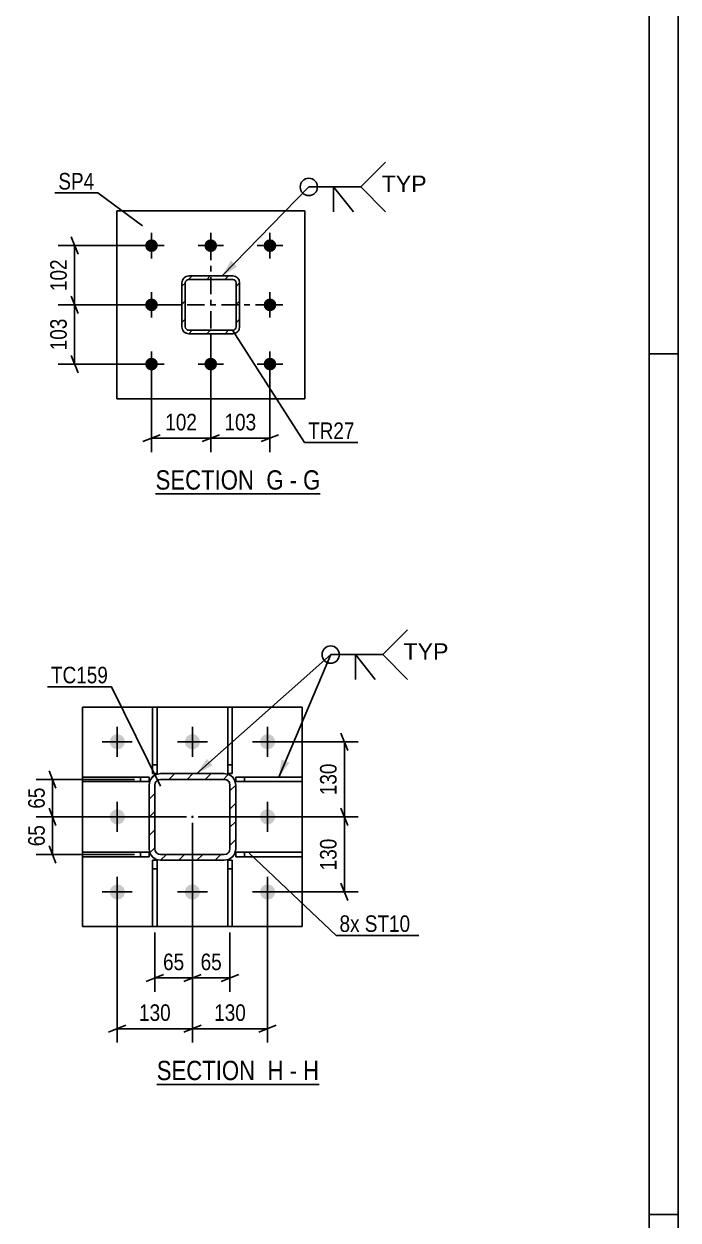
# Model space of a CAD drawing. Header units: millimetres. Extents: x -815 to 374, y -743 to 98.
# Drawn here: x 261.3 to 374.5, y -296.8 to -89.8 of the extents above; entities that cross this region are included whole.
import ezdxf

# ---------------------------------------------------------------- set-up
doc = ezdxf.new("R2010")
doc.units = ezdxf.units.MM
doc.linetypes.add('DXK_LINE_DOT2', pattern=[3.9198, 1.9599, -1.9599])
doc.linetypes.add('DXK_LINE_DOT3', pattern=[5.9187, 2.979, -0.9799, 0.9799, -0.9799])
doc.styles.add('Arial', font='ARIAL.TTF', dxfattribs={"height": 0.2})
doc.styles.add('Arial Narrow', font='ARIALN.TTF', dxfattribs={"height": 0.2})

# ---------------------------------------------------------------- blocks, each defined once
blk = doc.blocks.new('Unknown-232933173-18 - 11587')
at = {"color": 6, "linetype": 'Continuous'}
blk.add_line((284.07, -171.12), (312.57, -171.12), dxfattribs=at)
at = {"color": 0, "linetype": 'Continuous'}
for points in [[(302.18, -170.37), (302.18, -166.87), (284.07, -166.87), (284.07, -170.37)], [(306.21, -170.37), (306.21, -166.87), (303.23, -166.87), (303.23, -170.37)], [(308.54, -170.37), (308.54, -166.87), (307.26, -166.87), (307.26, -170.37)], [(312.57, -170.37), (312.57, -166.87), (309.59, -166.87), (309.59, -170.37)]]:
    blk.add_wipeout(points, dxfattribs=at)
at = {"color": 7, "linetype": 'Continuous', "style": 'Arial Narrow'}
for s, p in [('SECTION ', (284.07, -170.37)), ('G', (303.23, -170.37)), ('G', (309.59, -170.37)), ('-', (307.26, -170.37))]:
    blk.add_text(s, height=3.34, dxfattribs=at).set_placement(p)
blk = doc.blocks.new('Unknown-232933173-1133')
at = {"color": 5, "linetype": 'Continuous'}
for p, q in [((374.47, -742.85), (374.47, 98.15)), ((369.47, -737.85), (369.47, 93.15)), ((374.47, -146.85), (369.47, -146.85)), ((374.47, -295.85), (369.47, -295.85))]:
    blk.add_line(p, q, dxfattribs=at)
blk = doc.blocks.new('Unknown-232933173-19 - 11940')
at = {"color": 6, "linetype": 'Continuous'}
blk.add_line((284.27, -273.33), (312.34, -273.33), dxfattribs=at)
at = {"color": 0, "linetype": 'Continuous'}
for points in [[(302.38, -272.58), (302.38, -269.08), (284.27, -269.08), (284.27, -272.58)], [(306.2, -272.58), (306.2, -269.08), (303.43, -269.08), (303.43, -272.58)], [(308.53, -272.58), (308.53, -269.08), (307.25, -269.08), (307.25, -272.58)], [(312.34, -272.58), (312.34, -269.08), (309.58, -269.08), (309.58, -272.58)]]:
    blk.add_wipeout(points, dxfattribs=at)
at = {"color": 7, "linetype": 'Continuous', "style": 'Arial Narrow'}
for s, p in [('SECTION ', (284.27, -272.58)), ('H', (303.43, -272.58)), ('-', (307.25, -272.58)), ('H', (309.58, -272.58))]:
    blk.add_text(s, height=3.34, dxfattribs=at).set_placement(p)
blk = doc.blocks.new('Bolt-232933173-11848 - 11587')
at = {"linetype": 'Continuous'}
for points in [[(282.26, -128.15, -1), (284.46, -128.15, -1)], [(292.51, -128.15, -1), (294.71, -128.15, -1)], [(302.76, -128.15, -1), (304.96, -128.15, -1)], [(282.26, -138.4, -1), (284.46, -138.4, -1)], [(302.76, -138.4, -1), (304.96, -138.4, -1)], [(282.26, -148.65, -1), (284.46, -148.65, -1)], [(292.51, -148.65, -1), (294.71, -148.65, -1)], [(302.76, -148.65, -1), (304.96, -148.65, -1)]]:
    blk.add_hatch(color=1, dxfattribs=at).paths.add_polyline_path(points)
at = {"color": 1, "linetype": 'Continuous'}
for p, q in [((283.36, -130.35), (283.36, -125.95)), ((293.61, -130.35), (293.61, -125.95)), ((303.86, -130.35), (303.86, -125.95)), ((285.56, -128.15), (281.16, -128.15)), ((295.81, -128.15), (291.41, -128.15)), ((306.06, -128.15), (301.66, -128.15)), ((283.36, -140.6), (283.36, -136.2)), ((303.86, -140.6), (303.86, -136.2)), ((285.56, -138.4), (281.16, -138.4)), ((306.06, -138.4), (301.66, -138.4)), ((283.36, -150.85), (283.36, -146.45)), ((293.61, -150.85), (293.61, -146.45)), ((303.86, -150.85), (303.86, -146.45)), ((285.56, -148.65), (281.16, -148.65)), ((295.81, -148.65), (291.41, -148.65)), ((306.06, -148.65), (301.66, -148.65))]:
    blk.add_line(p, q, dxfattribs=at)
blk = doc.blocks.new('Part-232933173-11657 - 11587')
at = {"color": 2, "linetype": 'Continuous'}
for p, q in [((277.36, -154.65), (277.36, -122.15)), ((309.86, -122.15), (277.36, -122.15)), ((309.86, -154.65), (309.86, -122.15)), ((309.86, -154.65), (277.36, -154.65))]:
    blk.add_line(p, q, dxfattribs=at)
blk = doc.blocks.new('Part-232933173-11746 - 11587')
at = {"linetype": 'Continuous'}
h = blk.add_hatch(dxfattribs=at)
h.set_pattern_fill('', scale=0.7, style=0, pattern_type=0)
h.set_pattern_definition([(45, (298.611, -134.5962), (-1.57154, 1.57154), [])])
h.paths.add_polyline_path([(298.61, -142.2), (298.61, -134.6), (298.52, -134.14), (298.26, -133.75), (297.87, -133.49), (297.41, -133.4), (289.81, -133.4), (289.35, -133.49), (288.96, -133.75), (288.7, -134.14), (288.61, -134.6), (288.61, -142.2), (288.7, -142.66), (288.96, -143.04), (289.35, -143.3), (289.81, -143.4), (297.41, -143.4), (297.87, -143.3), (298.26, -143.04), (298.52, -142.66)])
h.paths.add_polyline_path([(297.64, -142.75), (297.41, -142.8), (289.81, -142.8), (289.58, -142.75), (289.39, -142.62), (289.26, -142.43), (289.21, -142.2), (289.21, -134.6), (289.26, -134.37), (289.39, -134.17), (289.58, -134.04), (289.81, -134), (297.41, -134), (297.64, -134.04), (297.84, -134.17), (297.97, -134.37), (298.01, -134.6), (298.01, -142.2), (297.97, -142.43), (297.84, -142.62)])
at = {"color": 7, "linetype": 'DXK_LINE_DOT3'}
for p, q in [((293.61, -148.4), (293.61, -128.4)), ((283.61, -138.4), (303.61, -138.4))]:
    blk.add_line(p, q, dxfattribs=at)
at = {"color": 7, "linetype": 'DXK_LINE_DOT2'}
for p, q in [((288.61, -134.6), (288.7, -134.14)), ((289.26, -134.37), (289.21, -134.6)), ((289.39, -134.17), (289.26, -134.37)), ((289.35, -133.49), (289.81, -133.4)), ((289.58, -134.04), (289.39, -134.17)), ((289.81, -134), (289.58, -134.04)), ((289.81, -133.4), (297.41, -133.4)), ((289.81, -134), (297.41, -134)), ((297.41, -133.4), (297.87, -133.49)), ((297.64, -134.04), (297.41, -134)), ((297.84, -134.17), (297.64, -134.04)), ((297.97, -134.37), (297.84, -134.17)), ((298.01, -134.6), (297.97, -134.37)), ((298.52, -134.14), (298.61, -134.6)), ((288.61, -134.6), (288.61, -142.2)), ((289.21, -142.2), (289.21, -134.6)), ((298.01, -142.2), (298.01, -134.6)), ((298.61, -142.2), (298.61, -134.6)), ((288.7, -142.66), (288.61, -142.2)), ((289.21, -142.2), (289.26, -142.43)), ((289.26, -142.43), (289.39, -142.62)), ((289.39, -142.62), (289.58, -142.75)), ((289.58, -142.75), (289.81, -142.8)), ((289.81, -142.8), (297.41, -142.8)), ((297.41, -142.8), (297.64, -142.75)), ((297.64, -142.75), (297.84, -142.62)), ((297.84, -142.62), (297.97, -142.43)), ((297.97, -142.43), (298.01, -142.2)), ((298.61, -142.2), (298.52, -142.66)), ((289.81, -143.4), (289.35, -143.3)), ((289.81, -143.4), (297.41, -143.4)), ((297.87, -143.3), (297.41, -143.4))]:
    blk.add_line(p, q, dxfattribs=at)
at = {"color": 2, "linetype": 'Continuous'}
for p, q in [((288.7, -134.14), (288.61, -134.6)), ((289.21, -134.6), (289.26, -134.37)), ((289.26, -134.37), (289.39, -134.17)), ((289.81, -133.4), (289.35, -133.49)), ((289.39, -134.17), (289.58, -134.04)), ((289.58, -134.04), (289.81, -134)), ((289.81, -133.4), (289.81, -133.4)), ((289.81, -133.4), (297.41, -133.4)), ((289.81, -134), (289.81, -134)), ((289.81, -134), (297.41, -134)), ((297.41, -133.4), (297.41, -133.4)), ((297.87, -133.49), (297.41, -133.4)), ((297.41, -134), (297.41, -134)), ((297.41, -134), (297.64, -134.04)), ((297.64, -134.04), (297.84, -134.17)), ((297.84, -134.17), (297.97, -134.37)), ((297.97, -134.37), (298.01, -134.6)), ((298.61, -134.6), (298.52, -134.14)), ((288.61, -134.6), (288.61, -134.6)), ((288.61, -142.2), (288.61, -134.6)), ((289.21, -134.6), (289.21, -134.6)), ((289.21, -142.2), (289.21, -134.6)), ((298.01, -134.6), (298.01, -134.6)), ((298.01, -142.2), (298.01, -134.6)), ((298.61, -134.6), (298.61, -134.6)), ((298.61, -142.2), (298.61, -134.6)), ((288.61, -142.2), (288.61, -142.2)), ((288.61, -142.2), (288.7, -142.66)), ((289.21, -142.2), (289.21, -142.2)), ((289.26, -142.43), (289.21, -142.2)), ((289.39, -142.62), (289.26, -142.43)), ((289.58, -142.75), (289.39, -142.62)), ((289.81, -142.8), (289.58, -142.75)), ((289.81, -142.8), (289.81, -142.8)), ((289.81, -142.8), (297.41, -142.8)), ((297.64, -142.75), (297.41, -142.8)), ((297.41, -142.8), (297.41, -142.8)), ((297.84, -142.62), (297.64, -142.75)), ((297.97, -142.43), (297.84, -142.62)), ((298.01, -142.2), (297.97, -142.43)), ((298.01, -142.2), (298.01, -142.2)), ((298.52, -142.66), (298.61, -142.2)), ((298.61, -142.2), (298.61, -142.2)), ((289.35, -143.3), (289.81, -143.4)), ((289.81, -143.4), (289.81, -143.4)), ((289.81, -143.4), (297.41, -143.4)), ((297.41, -143.4), (297.87, -143.3)), ((297.41, -143.4), (297.41, -143.4))]:
    blk.add_line(p, q, dxfattribs=at)
at = {"color": 7, "linetype": 'DXK_LINE_DOT2'}
for centre, start, end in [((289.81, -134.6), 112.5, 157.5), ((297.41, -134.6), 22.5, 67.5), ((289.81, -142.2), 202.5, 247.5), ((297.41, -142.2), 292.5, 337.5)]:
    blk.add_arc(centre, 1.2, start, end, dxfattribs=at)
at = {"color": 2, "linetype": 'Continuous'}
for centre, start, end in [((289.81, -134.6), 112.5, 157.5), ((297.41, -134.6), 22.5, 67.5), ((289.81, -142.2), 202.5, 247.5), ((297.41, -142.2), 292.5, 337.5)]:
    blk.add_arc(centre, 1.2, start, end, dxfattribs=at)
blk = doc.blocks.new('Part-232933173-12170 - 11940')
at = {"color": 2, "linetype": 'Continuous'}
for p, q in [((271.44, -220.92), (271.44, -220.12)), ((271.44, -220.12), (282.94, -220.12)), ((271.44, -220.92), (282.94, -220.92)), ((282.94, -220.12), (282.94, -220.92))]:
    blk.add_line(p, q, dxfattribs=at)
at = {"color": 7, "linetype": 'DXK_LINE_DOT2'}
blk.add_line((281.44, -220.92), (281.44, -220.12), dxfattribs=at)
blk = doc.blocks.new('Part-232933173-12160 - 11940')
at = {"color": 2, "linetype": 'Continuous'}
for p, q in [((283.54, -246.02), (283.54, -234.52)), ((283.54, -234.52), (284.34, -234.52)), ((284.34, -234.52), (284.34, -246.02)), ((284.34, -246.02), (283.54, -246.02))]:
    blk.add_line(p, q, dxfattribs=at)
at = {"color": 7, "linetype": 'DXK_LINE_DOT2'}
blk.add_line((283.54, -236.02), (284.34, -236.02), dxfattribs=at)
blk = doc.blocks.new('Part-232933173-12011 - 11940')
at = {"linetype": 'Continuous'}
h = blk.add_hatch(dxfattribs=at)
h.set_pattern_fill('', scale=0.7, style=0, pattern_type=0)
h.set_pattern_definition([(45, (297.9387, -221.5242), (-1.57154, 1.57154), [])])
h.paths.add_polyline_path([(297.94, -232.52), (297.94, -221.52), (297.79, -220.76), (297.35, -220.11), (296.7, -219.68), (295.94, -219.52), (284.94, -219.52), (284.17, -219.68), (283.52, -220.11), (283.09, -220.76), (282.94, -221.52), (282.94, -232.52), (283.09, -233.29), (283.52, -233.94), (284.17, -234.37), (284.94, -234.52), (295.94, -234.52), (296.7, -234.37), (297.35, -233.94), (297.79, -233.29)])
h.paths.add_polyline_path([(296.65, -233.23), (296.32, -233.45), (295.94, -233.52), (284.94, -233.52), (284.56, -233.45), (284.23, -233.23), (284.01, -232.91), (283.94, -232.52), (283.94, -221.52), (284.01, -221.14), (284.23, -220.82), (284.56, -220.6), (284.94, -220.52), (295.94, -220.52), (296.32, -220.6), (296.65, -220.82), (296.86, -221.14), (296.94, -221.52), (296.94, -232.52), (296.86, -232.91)])
blk.add_hatch(color=30, dxfattribs=at).paths.add_polyline_path([(290.44, -227.12, -1), (290.44, -226.92, -1)])
at = {"color": 7, "linetype": 'DXK_LINE_DOT2'}
for p, q in [((282.94, -221.52), (283.09, -220.76)), ((282.94, -232.52), (282.94, -221.52)), ((284.01, -221.14), (283.94, -221.52)), ((283.94, -232.52), (283.94, -221.52)), ((284.17, -219.68), (284.94, -219.52)), ((284.94, -220.52), (284.56, -220.6)), ((284.94, -219.52), (295.94, -219.52)), ((284.94, -220.52), (295.94, -220.52)), ((295.94, -219.52), (296.7, -219.68)), ((296.32, -220.6), (295.94, -220.52)), ((296.94, -221.52), (296.86, -221.14)), ((296.94, -232.52), (296.94, -221.52)), ((297.79, -220.76), (297.94, -221.52)), ((297.94, -232.52), (297.94, -221.52)), ((283.09, -233.29), (282.94, -232.52)), ((283.94, -232.52), (284.01, -232.91)), ((284.56, -233.45), (284.94, -233.52)), ((284.94, -233.52), (295.94, -233.52)), ((295.94, -233.52), (296.32, -233.45)), ((296.86, -232.91), (296.94, -232.52)), ((297.94, -232.52), (297.79, -233.29)), ((284.94, -234.52), (284.17, -234.37)), ((284.94, -234.52), (295.94, -234.52)), ((296.7, -234.37), (295.94, -234.52))]:
    blk.add_line(p, q, dxfattribs=at)
at = {"color": 2, "linetype": 'Continuous'}
for p, q in [((283.09, -220.76), (282.94, -221.52)), ((282.94, -232.52), (282.94, -221.52)), ((283.94, -221.52), (284.01, -221.14)), ((283.94, -232.52), (283.94, -221.52)), ((284.94, -219.52), (284.17, -219.68)), ((284.56, -220.6), (284.94, -220.52)), ((284.94, -219.52), (295.94, -219.52)), ((284.94, -220.52), (295.94, -220.52)), ((296.7, -219.68), (295.94, -219.52)), ((295.94, -220.52), (296.32, -220.6)), ((296.86, -221.14), (296.94, -221.52)), ((296.94, -232.52), (296.94, -221.52)), ((297.94, -221.52), (297.79, -220.76)), ((297.94, -232.52), (297.94, -221.52)), ((282.94, -232.52), (283.09, -233.29)), ((284.01, -232.91), (283.94, -232.52)), ((284.94, -233.52), (284.56, -233.45)), ((284.94, -233.52), (295.94, -233.52)), ((296.32, -233.45), (295.94, -233.52)), ((296.94, -232.52), (296.86, -232.91)), ((297.79, -233.29), (297.94, -232.52)), ((284.17, -234.37), (284.94, -234.52)), ((284.94, -234.52), (295.94, -234.52)), ((295.94, -234.52), (296.7, -234.37))]:
    blk.add_line(p, q, dxfattribs=at)
at = {"color": 30, "linetype": 'DXK_LINE_DOT3'}
blk.add_line((290.44, -227.02), (290.44, -227.02), dxfattribs=at)
at = {"color": 30, "linetype": 'Continuous'}
blk.add_circle((290.44, -227.02), 0.1, dxfattribs=at)
at = {"color": 7, "linetype": 'DXK_LINE_DOT2'}
for centre, radius, start, end in [((284.94, -221.52), 2, 112.5, 157.5), ((284.94, -221.52), 1, 112.5, 157.5), ((295.94, -221.52), 1, 22.5, 67.5), ((295.94, -221.52), 2, 22.5, 67.5), ((284.94, -232.52), 2, 202.5, 247.5), ((284.94, -232.52), 1, 202.5, 247.5), ((295.94, -232.52), 1, 292.5, 337.5), ((295.94, -232.52), 2, 292.5, 337.5)]:
    blk.add_arc(centre, radius, start, end, dxfattribs=at)
at = {"color": 2, "linetype": 'Continuous'}
for centre, radius, start, end in [((284.94, -221.52), 2, 112.5, 157.5), ((284.94, -221.52), 1, 112.5, 157.5), ((295.94, -221.52), 1, 22.5, 67.5), ((295.94, -221.52), 2, 22.5, 67.5), ((284.94, -232.52), 2, 202.5, 247.5), ((284.94, -232.52), 1, 202.5, 247.5), ((295.94, -232.52), 1, 292.5, 337.5), ((295.94, -232.52), 2, 292.5, 337.5)]:
    blk.add_arc(centre, radius, start, end, dxfattribs=at)
blk = doc.blocks.new('Part-232933173-12165 - 11940')
at = {"color": 2, "linetype": 'Continuous'}
for p, q in [((296.54, -234.52), (297.34, -234.52)), ((296.54, -246.02), (296.54, -234.52)), ((297.34, -234.52), (297.34, -246.02)), ((297.34, -246.02), (296.54, -246.02))]:
    blk.add_line(p, q, dxfattribs=at)
at = {"color": 7, "linetype": 'DXK_LINE_DOT2'}
blk.add_line((296.54, -236.02), (297.34, -236.02), dxfattribs=at)
blk = doc.blocks.new('Part-232933173-12014 - 11940')
at = {"color": 2, "linetype": 'Continuous'}
for p, q in [((271.44, -246.02), (271.44, -208.02)), ((309.44, -208.02), (271.44, -208.02)), ((309.44, -246.02), (309.44, -208.02)), ((309.44, -246.02), (271.44, -246.02))]:
    blk.add_line(p, q, dxfattribs=at)
blk = doc.blocks.new('Part-232933173-12150 - 11940')
at = {"color": 2, "linetype": 'Continuous'}
for p, q in [((283.54, -219.52), (283.54, -208.02)), ((283.54, -208.02), (284.34, -208.02)), ((284.34, -208.02), (284.34, -219.52)), ((284.34, -219.52), (283.54, -219.52))]:
    blk.add_line(p, q, dxfattribs=at)
at = {"color": 7, "linetype": 'DXK_LINE_DOT2'}
blk.add_line((283.54, -218.02), (284.34, -218.02), dxfattribs=at)
blk = doc.blocks.new('Part-232933173-12155 - 11940')
at = {"color": 2, "linetype": 'Continuous'}
for p, q in [((296.54, -219.52), (296.54, -208.02)), ((296.54, -208.02), (297.34, -208.02)), ((297.34, -208.02), (297.34, -219.52)), ((297.34, -219.52), (296.54, -219.52))]:
    blk.add_line(p, q, dxfattribs=at)
at = {"color": 7, "linetype": 'DXK_LINE_DOT2'}
blk.add_line((296.54, -218.02), (297.34, -218.02), dxfattribs=at)
blk = doc.blocks.new('Part-232933173-12175 - 11940')
at = {"color": 2, "linetype": 'Continuous'}
for p, q in [((271.44, -233.92), (271.44, -233.12)), ((271.44, -233.12), (282.94, -233.12)), ((271.44, -233.92), (282.94, -233.92)), ((282.94, -233.12), (282.94, -233.92))]:
    blk.add_line(p, q, dxfattribs=at)
at = {"color": 7, "linetype": 'DXK_LINE_DOT2'}
blk.add_line((281.44, -233.92), (281.44, -233.12), dxfattribs=at)
blk = doc.blocks.new('Part-232933173-12180 - 11940')
at = {"color": 2, "linetype": 'Continuous'}
for p, q in [((309.44, -220.12), (297.94, -220.12)), ((297.94, -220.12), (297.94, -220.92)), ((309.44, -220.92), (297.94, -220.92)), ((309.44, -220.12), (309.44, -220.92))]:
    blk.add_line(p, q, dxfattribs=at)
at = {"color": 7, "linetype": 'DXK_LINE_DOT2'}
blk.add_line((299.44, -220.92), (299.44, -220.12), dxfattribs=at)
blk = doc.blocks.new('Part-232933173-12185 - 11940')
at = {"color": 2, "linetype": 'Continuous'}
for p, q in [((309.44, -233.12), (297.94, -233.12)), ((297.94, -233.12), (297.94, -233.92)), ((309.44, -233.92), (297.94, -233.92)), ((309.44, -233.12), (309.44, -233.92))]:
    blk.add_line(p, q, dxfattribs=at)
at = {"color": 7, "linetype": 'DXK_LINE_DOT2'}
blk.add_line((299.44, -233.92), (299.44, -233.12), dxfattribs=at)
blk = doc.blocks.new('Bolt-232933173-12200 - 11940')
at = {"linetype": 'Continuous'}
for points in [[(276.14, -214.02, -1), (278.74, -214.02, -1)], [(289.14, -214.02, -1), (291.74, -214.02, -1)], [(302.14, -214.02, -1), (304.74, -214.02, -1)], [(276.14, -227.02, -1), (278.74, -227.02, -1)], [(302.14, -227.02, -1), (304.74, -227.02, -1)], [(276.14, -240.02, -1), (278.74, -240.02, -1)], [(289.14, -240.02, -1), (291.74, -240.02, -1)], [(302.14, -240.02, -1), (304.74, -240.02, -1)]]:
    blk.add_hatch(color=1, dxfattribs=at).paths.add_polyline_path(points)
at = {"color": 1, "linetype": 'Continuous'}
for p, q in [((277.44, -216.62), (277.44, -211.42)), ((290.44, -216.62), (290.44, -211.42)), ((303.44, -216.62), (303.44, -211.42)), ((280.04, -214.02), (274.84, -214.02)), ((293.04, -214.02), (287.84, -214.02)), ((306.04, -214.02), (300.84, -214.02)), ((277.44, -229.62), (277.44, -224.42)), ((303.44, -229.62), (303.44, -224.42)), ((280.04, -227.02), (274.84, -227.02)), ((306.04, -227.02), (300.84, -227.02)), ((277.44, -242.62), (277.44, -237.42)), ((290.44, -242.62), (290.44, -237.42)), ((303.44, -242.62), (303.44, -237.42)), ((280.04, -240.02), (274.84, -240.02)), ((293.04, -240.02), (287.84, -240.02)), ((306.04, -240.02), (300.84, -240.02))]:
    blk.add_line(p, q, dxfattribs=at)
blk = doc.blocks.new('StraightDimension-232933173-33997 - 11587')
at = {"color": 7, "linetype": 'Continuous'}
for p, q in [((293.61, -144.4), (293.61, -163.87)), ((303.86, -149.65), (303.86, -163.87)), ((292.11, -162.07), (295.11, -160.87)), ((293.61, -161.47), (303.86, -161.47)), ((305.36, -160.87), (302.36, -162.07))]:
    blk.add_line(p, q, dxfattribs=at)
at = {"color": 0}
blk.add_wipeout([(302.08, -160.72), (302.08, -156.52), (295.39, -156.52), (295.39, -160.72)], dxfattribs=at)
at = {"color": 3, "style": 'Arial Narrow'}
blk.add_text('103', height=2.863, dxfattribs=at).set_placement((295.99, -160.12))
blk = doc.blocks.new('StraightDimension-232933173-33998 - 11587')
at = {"color": 7, "linetype": 'Continuous'}
for p, q in [((293.61, -144.4), (293.61, -163.87)), ((283.36, -149.65), (283.36, -163.87)), ((281.86, -162.07), (284.86, -160.87)), ((283.36, -161.47), (293.61, -161.47)), ((295.11, -160.87), (292.11, -162.07))]:
    blk.add_line(p, q, dxfattribs=at)
at = {"color": 0}
blk.add_wipeout([(291.83, -160.72), (291.83, -156.52), (285.14, -156.52), (285.14, -160.72)], dxfattribs=at)
at = {"color": 3, "style": 'Arial Narrow'}
blk.add_text('102', height=2.863, dxfattribs=at).set_placement((285.74, -160.12))
blk = doc.blocks.new('StraightDimension-232933173-34004 - 11587')
at = {"color": 7, "linetype": 'Continuous'}
for p, q in [((282.36, -128.15), (267.19, -128.15)), ((269.44, -126.65), (270.64, -129.65)), ((270.04, -138.4), (270.04, -128.15)), ((287.61, -138.4), (267.19, -138.4)), ((270.64, -139.9), (269.44, -136.9))]:
    blk.add_line(p, q, dxfattribs=at)
at = {"color": 0}
blk.add_wipeout([(269.29, -129.93), (265.09, -129.93), (265.09, -136.61), (269.29, -136.61)], dxfattribs=at)
at = {"color": 3, "style": 'Arial Narrow'}
blk.add_text('102', height=2.863, rotation=90.0002, dxfattribs=at).set_placement((268.69, -136.01))
blk = doc.blocks.new('StraightDimension-232933173-34005 - 11587')
at = {"color": 7, "linetype": 'Continuous'}
for p, q in [((287.61, -138.4), (267.19, -138.4)), ((269.44, -136.9), (270.64, -139.9)), ((270.04, -148.65), (270.04, -138.4)), ((282.36, -148.65), (267.19, -148.65)), ((270.64, -150.15), (269.44, -147.15))]:
    blk.add_line(p, q, dxfattribs=at)
at = {"color": 0}
blk.add_wipeout([(269.29, -140.18), (265.09, -140.18), (265.09, -146.86), (269.29, -146.86)], dxfattribs=at)
at = {"color": 3, "style": 'Arial Narrow'}
blk.add_text('103', height=2.863, rotation=90.0002, dxfattribs=at).set_placement((268.69, -146.26))
blk = doc.blocks.new('StraightDimension-232933173-56437 - 11940')
at = {"color": 7, "linetype": 'Continuous'}
for p, q in [((265.63, -225.52), (266.83, -228.52)), ((289.44, -227.02), (263.38, -227.02)), ((266.23, -233.52), (266.23, -227.02)), ((280.44, -233.52), (263.38, -233.52)), ((266.83, -235.02), (265.63, -232.02))]:
    blk.add_line(p, q, dxfattribs=at)
at = {"color": 0}
blk.add_wipeout([(265.48, -227.85), (261.28, -227.85), (261.28, -232.7), (265.48, -232.7)], dxfattribs=at)
at = {"color": 3, "style": 'Arial Narrow'}
blk.add_text('65', height=2.863, rotation=90.0002, dxfattribs=at).set_placement((264.88, -232.1))
blk = doc.blocks.new('StraightDimension-232933173-56504 - 11940')
at = {"color": 7, "linetype": 'Continuous'}
for p, q in [((290.44, -228.02), (290.44, -257.3)), ((283.94, -247.02), (283.94, -257.3)), ((282.44, -255.5), (285.44, -254.3)), ((291.94, -254.3), (288.94, -255.5)), ((283.94, -254.9), (290.44, -254.9))]:
    blk.add_line(p, q, dxfattribs=at)
at = {"color": 0}
blk.add_wipeout([(289.62, -254.15), (289.62, -249.95), (284.76, -249.95), (284.76, -254.15)], dxfattribs=at)
at = {"color": 3, "style": 'Arial Narrow'}
blk.add_text('65', height=2.863, dxfattribs=at).set_placement((285.36, -253.55))
blk = doc.blocks.new('StraightDimension-232933173-42952 - 11940')
at = {"color": 7, "linetype": 'Continuous'}
for p, q in [((277.44, -241.02), (277.44, -266.08)), ((290.44, -241.02), (290.44, -266.08)), ((278.94, -263.08), (275.94, -264.28)), ((277.44, -263.68), (290.44, -263.68)), ((288.94, -264.28), (291.94, -263.08))]:
    blk.add_line(p, q, dxfattribs=at)
at = {"color": 0}
blk.add_wipeout([(287.28, -262.93), (287.28, -258.73), (280.6, -258.73), (280.6, -262.93)], dxfattribs=at)
at = {"color": 3, "style": 'Arial Narrow'}
blk.add_text('130', height=2.863, dxfattribs=at).set_placement((281.2, -262.33))
blk = doc.blocks.new('StraightDimension-232933173-42954 - 11940')
at = {"color": 7, "linetype": 'Continuous'}
for p, q in [((290.44, -241.02), (290.44, -266.08)), ((303.44, -241.02), (303.44, -266.08)), ((291.94, -263.08), (288.94, -264.28)), ((290.44, -263.68), (303.44, -263.68)), ((301.94, -264.28), (304.94, -263.08))]:
    blk.add_line(p, q, dxfattribs=at)
at = {"color": 0}
blk.add_wipeout([(300.28, -262.93), (300.28, -258.73), (293.6, -258.73), (293.6, -262.93)], dxfattribs=at)
at = {"color": 3, "style": 'Arial Narrow'}
blk.add_text('130', height=2.863, dxfattribs=at).set_placement((294.2, -262.33))
blk = doc.blocks.new('StraightDimension-232933173-56436 - 11940')
at = {"color": 7, "linetype": 'Continuous'}
for p, q in [((265.63, -219.02), (266.83, -222.02)), ((280.44, -220.52), (263.38, -220.52)), ((266.23, -227.02), (266.23, -220.52)), ((266.83, -228.52), (265.63, -225.52)), ((289.44, -227.02), (263.38, -227.02))]:
    blk.add_line(p, q, dxfattribs=at)
at = {"color": 0}
blk.add_wipeout([(265.48, -221.35), (261.28, -221.35), (261.28, -226.2), (265.48, -226.2)], dxfattribs=at)
at = {"color": 3, "style": 'Arial Narrow'}
blk.add_text('65', height=2.863, rotation=90.0002, dxfattribs=at).set_placement((264.88, -225.6))
blk = doc.blocks.new('StraightDimension-232933173-56503 - 11940')
at = {"color": 7, "linetype": 'Continuous'}
for p, q in [((290.44, -228.02), (290.44, -257.3)), ((296.94, -247.02), (296.94, -257.3)), ((288.94, -255.5), (291.94, -254.3)), ((298.44, -254.3), (295.44, -255.5)), ((290.44, -254.9), (296.94, -254.9))]:
    blk.add_line(p, q, dxfattribs=at)
at = {"color": 0}
blk.add_wipeout([(296.12, -254.15), (296.12, -249.95), (291.26, -249.95), (291.26, -254.15)], dxfattribs=at)
at = {"color": 3, "style": 'Arial Narrow'}
blk.add_text('65', height=2.863, dxfattribs=at).set_placement((291.86, -253.55))
blk = doc.blocks.new('StraightDimension-232933173-56554 - 11940')
at = {"color": 7, "linetype": 'Continuous'}
for p, q in [((317.33, -215.52), (316.13, -212.52)), ((304.44, -214.02), (319.13, -214.02)), ((316.73, -227.02), (316.73, -214.02)), ((316.13, -225.52), (317.33, -228.52)), ((291.44, -227.02), (319.13, -227.02))]:
    blk.add_line(p, q, dxfattribs=at)
at = {"color": 0}
blk.add_wipeout([(315.98, -217.18), (311.78, -217.18), (311.78, -223.87), (315.98, -223.87)], dxfattribs=at)
at = {"color": 3, "style": 'Arial Narrow'}
blk.add_text('130', height=2.863, rotation=90.0002, dxfattribs=at).set_placement((315.38, -223.27))
blk = doc.blocks.new('StraightDimension-232933173-56555 - 11940')
at = {"color": 7, "linetype": 'Continuous'}
for p, q in [((317.33, -228.52), (316.13, -225.52)), ((291.44, -227.02), (319.13, -227.02)), ((316.73, -240.02), (316.73, -227.02)), ((304.44, -240.02), (319.13, -240.02)), ((316.13, -238.52), (317.33, -241.52))]:
    blk.add_line(p, q, dxfattribs=at)
at = {"color": 0}
blk.add_wipeout([(315.98, -230.18), (311.78, -230.18), (311.78, -236.87), (315.98, -236.87)], dxfattribs=at)
at = {"color": 3, "style": 'Arial Narrow'}
blk.add_text('130', height=2.863, rotation=90.0002, dxfattribs=at).set_placement((315.38, -236.27))
blk = doc.blocks.new('Mark-232933173-11653 - 11587')
at = {"color": 0}
blk.add_wipeout([(273.45, -118.43), (273.45, -115.43), (267.24, -115.43), (267.24, -118.43)], dxfattribs=at)
blk.add_wipeout([(273.45, -118.43), (273.45, -115.43), (267.24, -115.43), (267.24, -118.43)], dxfattribs=at)
at = {"color": 30, "linetype": 'Continuous'}
for p in [(266.64, -119.03), (281.78, -124.71)]:
    blk.add_line(p, (274.05, -119.03), dxfattribs=at)
at = {"color": 3, "style": 'Arial Narrow'}
blk.add_text('SP4', height=2.863, dxfattribs=at).set_placement((267.24, -118.43))
blk = doc.blocks.new('Mark-232933173-11742 - 11587')
at = {"color": 0}
blk.add_wipeout([(318.48, -161.61), (318.48, -158.61), (310.45, -158.61), (310.45, -161.61)], dxfattribs=at)
blk.add_wipeout([(318.48, -161.61), (318.48, -158.61), (310.45, -158.61), (310.45, -161.61)], dxfattribs=at)
at = {"color": 30, "linetype": 'Continuous'}
for p, q in [((297.36, -142.79), (309.85, -162.21)), ((309.85, -162.21), (319.08, -162.21))]:
    blk.add_line(p, q, dxfattribs=at)
at = {"color": 3, "style": 'Arial Narrow'}
blk.add_text('TR27', height=2.863, dxfattribs=at).set_placement((310.45, -161.61))
blk = doc.blocks.new('WeldMark-232933173-11894 - 11587')
at = {"linetype": 'Continuous'}
blk.add_hatch(color=30, dxfattribs=at).paths.add_polyline_path([(298.19, -131.77), (295.56, -133.4), (297.11, -130.72)])
at = {"color": 30, "linetype": 'Continuous'}
for p, q in [((295.56, -133.4), (310.58, -117.99)), ((310.58, -117.99), (319.58, -117.99))]:
    blk.add_line(p, q, dxfattribs=at)
at = {"color": 3, "linetype": 'Continuous'}
for q in [(318.29, -122.27), (314.86, -122.27)]:
    blk.add_line((314.86, -117.99), q, dxfattribs=at)
for start, end in [(90, 270), (270, 90)]:
    blk.add_arc((310.58, -117.99), 1.5, start, end, dxfattribs=at)
at = {"color": 0, "linetype": 'Continuous'}
blk.add_wipeout([(330.95, -118.89), (330.95, -115.89), (323.18, -115.89), (323.18, -118.89)], dxfattribs=at)
blk.add_wipeout([(330.95, -118.89), (330.95, -115.89), (323.18, -115.89), (323.18, -118.89)], dxfattribs=at)
at = {"color": 3, "linetype": 'Continuous'}
for q in [(323.86, -113.7), (323.86, -122.27)]:
    blk.add_line((319.58, -117.99), q, dxfattribs=at)
at = {"color": 3, "linetype": 'Continuous', "style": 'Arial'}
blk.add_text('TYP', height=2.865, dxfattribs=at).set_placement((323.18, -118.89))
blk = doc.blocks.new('Mark-232933173-12007 - 11940')
at = {"color": 0}
blk.add_wipeout([(275.82, -203.9), (275.82, -200.9), (265.96, -200.9), (265.96, -203.9)], dxfattribs=at)
blk.add_wipeout([(275.82, -203.9), (275.82, -200.9), (265.96, -200.9), (265.96, -203.9)], dxfattribs=at)
at = {"color": 30, "linetype": 'Continuous'}
for p in [(265.36, -204.5), (284.94, -221.72)]:
    blk.add_line(p, (276.42, -204.5), dxfattribs=at)
at = {"color": 3, "style": 'Arial Narrow'}
blk.add_text('TC159', height=2.863, dxfattribs=at).set_placement((265.96, -203.9))
blk = doc.blocks.new('WeldMark-232933173-12254 - 11940')
at = {"linetype": 'Continuous'}
for points in [[(293.92, -218.09), (291.18, -219.52), (292.93, -216.97)], [(307.23, -217.66), (305.37, -220.12), (305.85, -217.07)]]:
    blk.add_hatch(color=30, dxfattribs=at).paths.add_polyline_path(points)
at = {"color": 30, "linetype": 'Continuous'}
for p, q in [((291.18, -219.52), (314.36, -198.93)), ((305.37, -220.12), (314.36, -198.93)), ((314.36, -198.93), (323.36, -198.93))]:
    blk.add_line(p, q, dxfattribs=at)
at = {"color": 3, "linetype": 'Continuous'}
for q in [(322.07, -203.22), (318.65, -203.22)]:
    blk.add_line((318.65, -198.93), q, dxfattribs=at)
for start, end in [(90, 270), (270, 90)]:
    blk.add_arc((314.36, -198.93), 1.5, start, end, dxfattribs=at)
at = {"color": 0, "linetype": 'Continuous'}
blk.add_wipeout([(334.74, -199.83), (334.74, -196.83), (326.96, -196.83), (326.96, -199.83)], dxfattribs=at)
blk.add_wipeout([(334.74, -199.83), (334.74, -196.83), (326.96, -196.83), (326.96, -199.83)], dxfattribs=at)
at = {"color": 3, "linetype": 'Continuous'}
for q in [(327.65, -194.65), (327.65, -203.22)]:
    blk.add_line((323.36, -198.93), q, dxfattribs=at)
at = {"color": 3, "linetype": 'Continuous', "style": 'Arial'}
blk.add_text('TYP', height=2.865, dxfattribs=at).set_placement((326.96, -199.83))
blk = doc.blocks.new('MarkSet-232933173-12289 - 11940')
at = {"color": 0}
blk.add_wipeout([(319.36, -246.93), (319.36, -243.93), (315.89, -243.93), (315.89, -246.93)], dxfattribs=at)
blk.add_wipeout([(319.36, -246.93), (319.36, -243.93), (315.89, -243.93), (315.89, -246.93)], dxfattribs=at)
at = {"color": 30, "linetype": 'Continuous'}
blk.add_line((300.27, -233.31), (315.29, -247.53), dxfattribs=at)
at = {"color": 0}
blk.add_wipeout([(328.11, -246.93), (328.11, -243.93), (320.26, -243.93), (320.26, -246.93)], dxfattribs=at)
blk.add_wipeout([(328.11, -246.93), (328.11, -243.93), (320.26, -243.93), (320.26, -246.93)], dxfattribs=at)
at = {"color": 30, "linetype": 'Continuous'}
blk.add_line((315.29, -247.53), (329.61, -247.53), dxfattribs=at)
at = {"color": 3, "style": 'Arial Narrow'}
for s, p in [('8x', (315.89, -246.93)), ('ST10', (320.26, -246.93))]:
    blk.add_text(s, height=2.863, dxfattribs=at).set_placement(p)

msp = doc.modelspace()

# ---------------------------------------------------------------- block references
for name in ['Part-232933173-11657 - 11587', 'Bolt-232933173-11848 - 11587', 'Part-232933173-11746 - 11587', 'Unknown-232933173-18 - 11587', 'Part-232933173-12014 - 11940', 'Part-232933173-12150 - 11940', 'Part-232933173-12155 - 11940', 'Bolt-232933173-12200 - 11940', 'Part-232933173-12170 - 11940', 'Part-232933173-12011 - 11940', 'Part-232933173-12180 - 11940', 'Part-232933173-12175 - 11940', 'Part-232933173-12185 - 11940', 'Part-232933173-12160 - 11940', 'Part-232933173-12165 - 11940']:
    msp.add_blockref(name, (0, 0))

# ---------------------------------------------------------------- next in the draw order: block references
msp.add_blockref('Unknown-232933173-1133', (0, 0))

# ---------------------------------------------------------------- next in the draw order: block references
for name in ['WeldMark-232933173-11894 - 11587', 'Mark-232933173-11653 - 11587', 'StraightDimension-232933173-34004 - 11587', 'StraightDimension-232933173-33997 - 11587', 'StraightDimension-232933173-56437 - 11940', 'Unknown-232933173-19 - 11940']:
    msp.add_blockref(name, (0, 0))

# ---------------------------------------------------------------- next in the draw order: block references
for name in ['Mark-232933173-11742 - 11587', 'StraightDimension-232933173-33998 - 11587', 'StraightDimension-232933173-56504 - 11940']:
    msp.add_blockref(name, (0, 0))

# ---------------------------------------------------------------- next in the draw order: block references
for name in ['StraightDimension-232933173-34005 - 11587', 'StraightDimension-232933173-56436 - 11940', 'StraightDimension-232933173-42952 - 11940']:
    msp.add_blockref(name, (0, 0))

# ---------------------------------------------------------------- next in the draw order: block references
for name in ['Mark-232933173-12007 - 11940', 'StraightDimension-232933173-42954 - 11940']:
    msp.add_blockref(name, (0, 0))

# ---------------------------------------------------------------- next in the draw order: block references
msp.add_blockref('StraightDimension-232933173-56503 - 11940', (0, 0))

# ---------------------------------------------------------------- next in the draw order: block references
msp.add_blockref('StraightDimension-232933173-56554 - 11940', (0, 0))

# ---------------------------------------------------------------- next in the draw order: block references
for name in ['WeldMark-232933173-12254 - 11940', 'StraightDimension-232933173-56555 - 11940']:
    msp.add_blockref(name, (0, 0))

# ---------------------------------------------------------------- next in the draw order: block references
msp.add_blockref('MarkSet-232933173-12289 - 11940', (0, 0))

doc.saveas('drawing.dxf')
